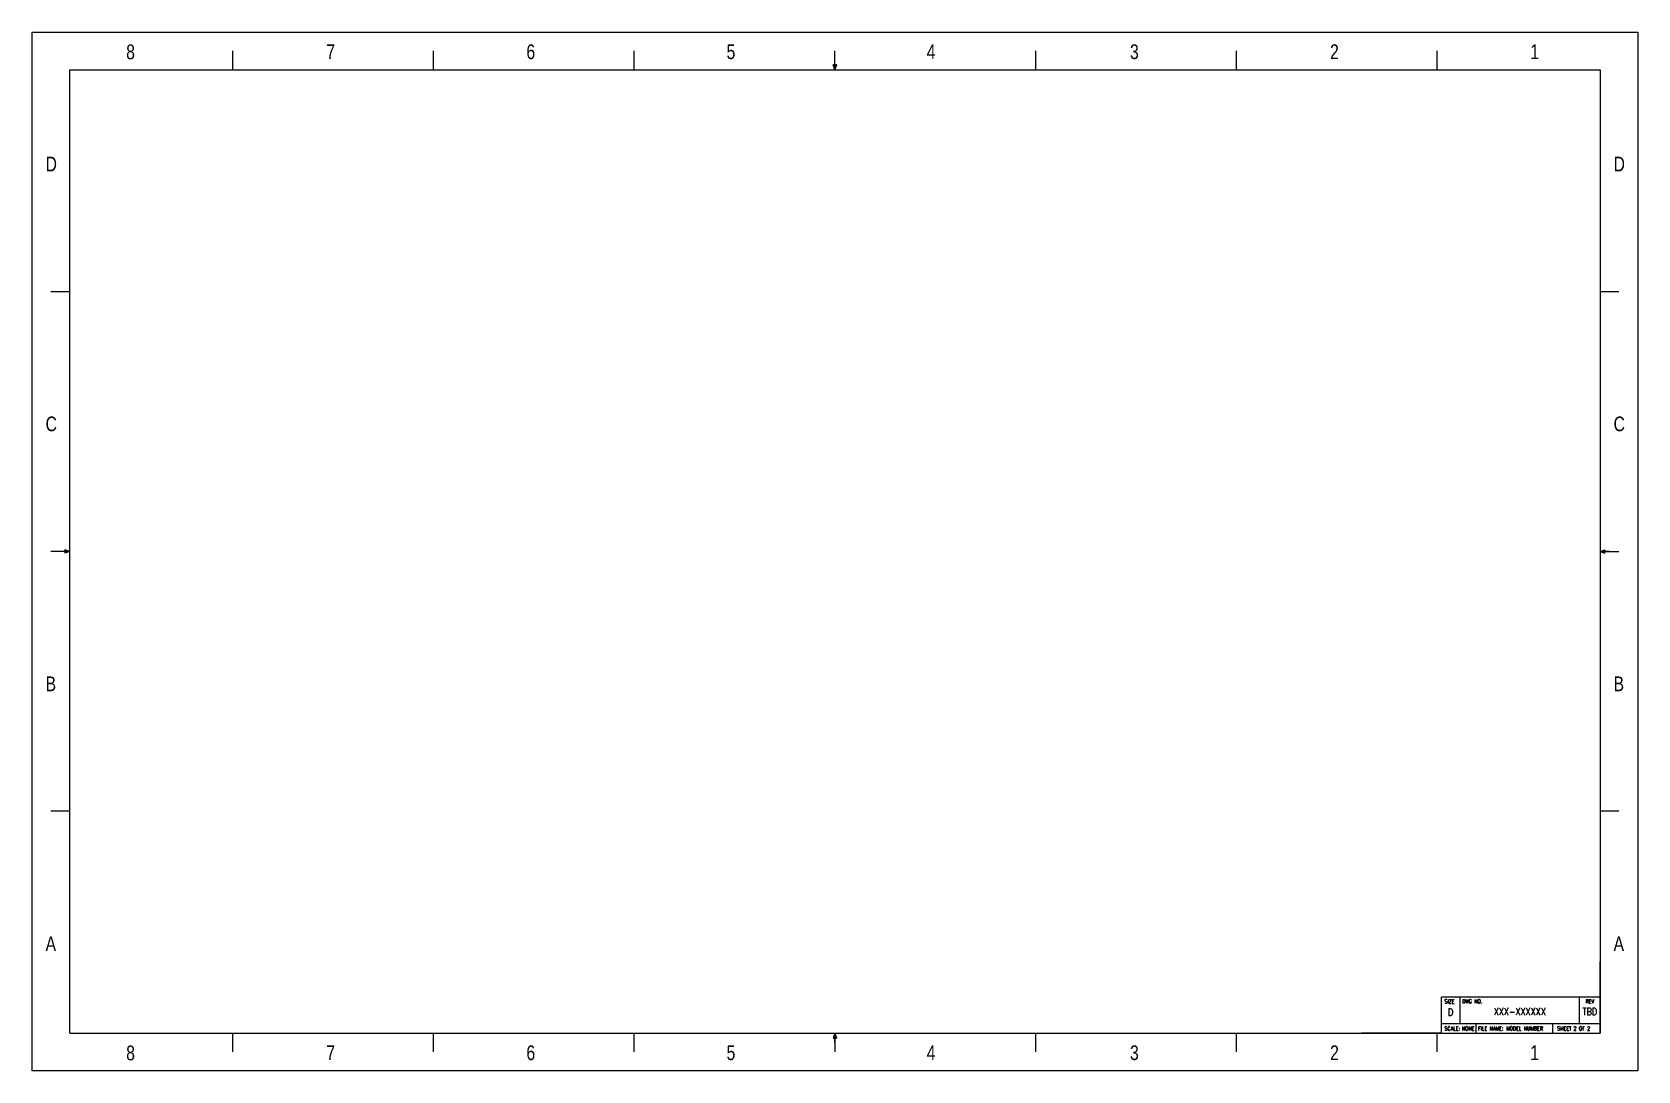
# Model space of a CAD drawing. Header units: inches. Extents: x 0 to 34, y 0 to 22.
import ezdxf

# ---------------------------------------------------------------- set-up
doc = ezdxf.new("R2010")
doc.units = ezdxf.units.IN
doc.header["$LTSCALE"] = 0.935
doc.header["$MEASUREMENT"] = 0
doc.layers.get('0').update_dxf_attribs({"linetype": 'CONTINUOUS'})
for name, color, linetype, lineweight in [('Boder', 7, 'CONTINUOUS', 25), ('Text-T', 2, 'CONTINUOUS', 18), ('Title Block', 7, 'CONTINUOUS', 18)]:
    doc.layers.add(name, color=color, linetype=linetype, lineweight=lineweight)
doc.styles.get("Standard").update_dxf_attribs({"font": 'txt', "width": 0.8})
doc.styles.add('TEXTSTYLE_1', font='simplex.shx', dxfattribs={"width": 0.8, "height": 0.12})
doc.styles.add('TEXTSTYLE_1_Ascenx_.156', font='simplex.shx', dxfattribs={"width": 0.8, "height": 0.156})

msp = doc.modelspace()

# ---------------------------------------------------------------- linework, layer by layer
at = {"color": 7, "linetype": 'Continuous'}
for p, q in [((0.789, 0.808), (33.189, 0.808)), ((29.83, 0.808), (28.139, 0.808)), ((28.139, 0.808), (28.139, 0.808)), ((28.139, 0.808), (28.139, 0.808))]:
    msp.add_line(p, q, dxfattribs=at)
at = {"layer": 'Boder'}
for p, q in [((-0.011, 11.008), (-0.011, 22.008)), ((-0.011, 22.008), (33.989, 22.008)), ((12.739, 22), (12.739, 22.008)), ((33.989, 22.008), (33.989, 0.008)), ((4.239, 21.208), (4.239, 21.608)), ((8.489, 21.208), (8.489, 21.608)), ((12.739, 21.208), (12.739, 21.608)), ((16.989, 21.208), (16.989, 21.608)), ((16.989, 21.208), (16.989, 21.608)), ((21.239, 21.208), (21.239, 21.608)), ((25.489, 21.208), (25.489, 21.608)), ((29.739, 21.208), (29.739, 21.608)), ((0.789, 0.808), (0.789, 21.208)), ((0.789, 21.208), (33.189, 21.208)), ((16.989, 21.208), (16.954, 21.312)), ((17.027, 21.312), (16.954, 21.312)), ((16.989, 21.208), (16.973, 21.312)), ((16.989, 21.208), (17.027, 21.312)), ((16.989, 21.208), (17.003, 21.312)), ((33.189, 21.208), (33.189, 0.808)), ((0.789, 16.508), (0.389, 16.508)), ((33.589, 16.508), (33.189, 16.508)), ((-0.011, 0.008), (-0.011, 11.008)), ((0.789, 11.008), (0.389, 11.008)), ((0.789, 11.008), (0.589, 11.008)), ((0.789, 11.008), (0.685, 11.045)), ((0.685, 11.045), (0.685, 10.973)), ((0.789, 11.008), (0.685, 11.022)), ((0.789, 11.008), (0.685, 10.992)), ((0.789, 11.008), (0.685, 10.973)), ((33.189, 11.008), (33.293, 11.043)), ((33.189, 11.008), (33.293, 11.024)), ((33.389, 11.008), (33.189, 11.008)), ((33.189, 11.008), (33.589, 11.008)), ((33.189, 11.008), (33.293, 10.971)), ((33.189, 11.008), (33.293, 10.994)), ((33.293, 10.971), (33.293, 11.043)), ((0.789, 5.508), (0.389, 5.508)), ((33.589, 5.508), (33.189, 5.508)), ((33.188, 1.567), (29.828, 1.567)), ((29.828, 0.808), (29.828, 1.567)), ((4.239, 0.408), (4.239, 0.808)), ((8.489, 0.408), (8.489, 0.808)), ((12.739, 0.408), (12.739, 0.808)), ((16.989, 0.808), (16.952, 0.704)), ((16.952, 0.704), (17.024, 0.704)), ((16.989, 0.808), (16.975, 0.704)), ((16.989, 0.608), (16.989, 0.808)), ((16.989, 0.808), (16.989, 0.408)), ((16.989, 0.808), (17.005, 0.704)), ((16.989, 0.808), (17.024, 0.704)), ((21.239, 0.408), (21.239, 0.808)), ((25.489, 0.408), (25.489, 0.808)), ((29.739, 0.408), (29.739, 0.808)), ((33.989, 0.008), (-0.011, 0.008))]:
    msp.add_line(p, q, dxfattribs=at)
at = {"layer": 'Title Block', "color": 2, "linetype": 'Continuous'}
msp.add_line((33.189, 0.808), (33.189, 2.318), dxfattribs=at)
at = {"layer": 'Title Block'}
for p, q in [((30.224, 1.005), (30.224, 1.567)), ((32.751, 1.005), (32.751, 1.567)), ((33.188, 1.005), (29.828, 1.005)), ((30.562, 0.808), (30.562, 1.005)), ((32.187, 0.808), (32.187, 1.005))]:
    msp.add_line(p, q, dxfattribs=at)

# ---------------------------------------------------------------- texts
at = {"layer": 'Text-T', "char_height": 0.312, "width": 0.25, "attachment_point": 1, "line_spacing_factor": 0.9}
for s, insert in [('8', (1.981, 21.745)), ('7', (6.218, 21.748)), ('6', (10.455, 21.748)), ('5', (14.693, 21.748)), ('4', (18.931, 21.748)), ('3', (23.235, 21.748)), ('2', (27.472, 21.748)), ('1', (31.71, 21.748)), ('D', (0.274, 19.37)), ('D', (33.474, 19.37)), ('C', (0.274, 13.866)), ('C', (33.474, 13.866)), ('B', (0.274, 8.361)), ('B', (33.474, 8.361)), ('A', (0.274, 2.857)), ('A', (33.474, 2.857)), ('8', (1.981, 0.545)), ('7', (6.218, 0.548)), ('6', (10.455, 0.548)), ('5', (14.693, 0.548)), ('4', (18.931, 0.548)), ('3', (23.235, 0.548)), ('2', (27.472, 0.548)), ('1', (31.71, 0.548))]:
    msp.add_mtext(s, dxfattribs=dict(at, insert=insert))
at = {"layer": 'Text-T', "lineweight": -2, "line_spacing_factor": 0.9}
for s, insert, char_height, width, attachment_point, style in [('SIZE', (29.894, 1.521), 0.0825, 0.396, 1, 'TEXTSTYLE_1'), ('DWG NO.', (30.267, 1.523), 0.0825, 1.09456, 1, 'TEXTSTYLE_1'), ('REV', (32.88, 1.523), 0.0825, 0.396, 1, 'TEXTSTYLE_1'), ('D', (30.022, 1.329), 0.156, 0.16459, 2, 'TEXTSTYLE_1_Ascenx_.156'), ('XXX-XXXXXX', (31.488, 1.343), 0.156, 1.61655, 2, 'TEXTSTYLE_1_Ascenx_.156'), ('TBD', (32.97, 1.343), 0.156, 0.57241, 2, 'TEXTSTYLE_1_Ascenx_.156'), ('SCALE:', (29.894, 0.946), 0.0825, 0.396, 1, 'TEXTSTYLE_1'), ('NONE', (30.264, 0.946), 0.0825, 0.396, 1, 'TEXTSTYLE_1'), ('FILE NAME:', (30.605, 0.949), 0.0825, 1.67545, 1, 'TEXTSTYLE_1'), ('MODEL NUMBER', (31.2, 0.949), 0.0825, 1.67545, 1, 'TEXTSTYLE_1'), ('SHEET', (32.281, 0.948), 0.0825, 0.396, 1, 'TEXTSTYLE_1'), ('2 OF 2', (32.626, 0.948), 0.0825, 0.396, 1, 'TEXTSTYLE_1')]:
    msp.add_mtext(s, dxfattribs=dict(at, insert=insert, char_height=char_height, width=width, attachment_point=attachment_point, style=style))

doc.saveas('drawing.dxf')
